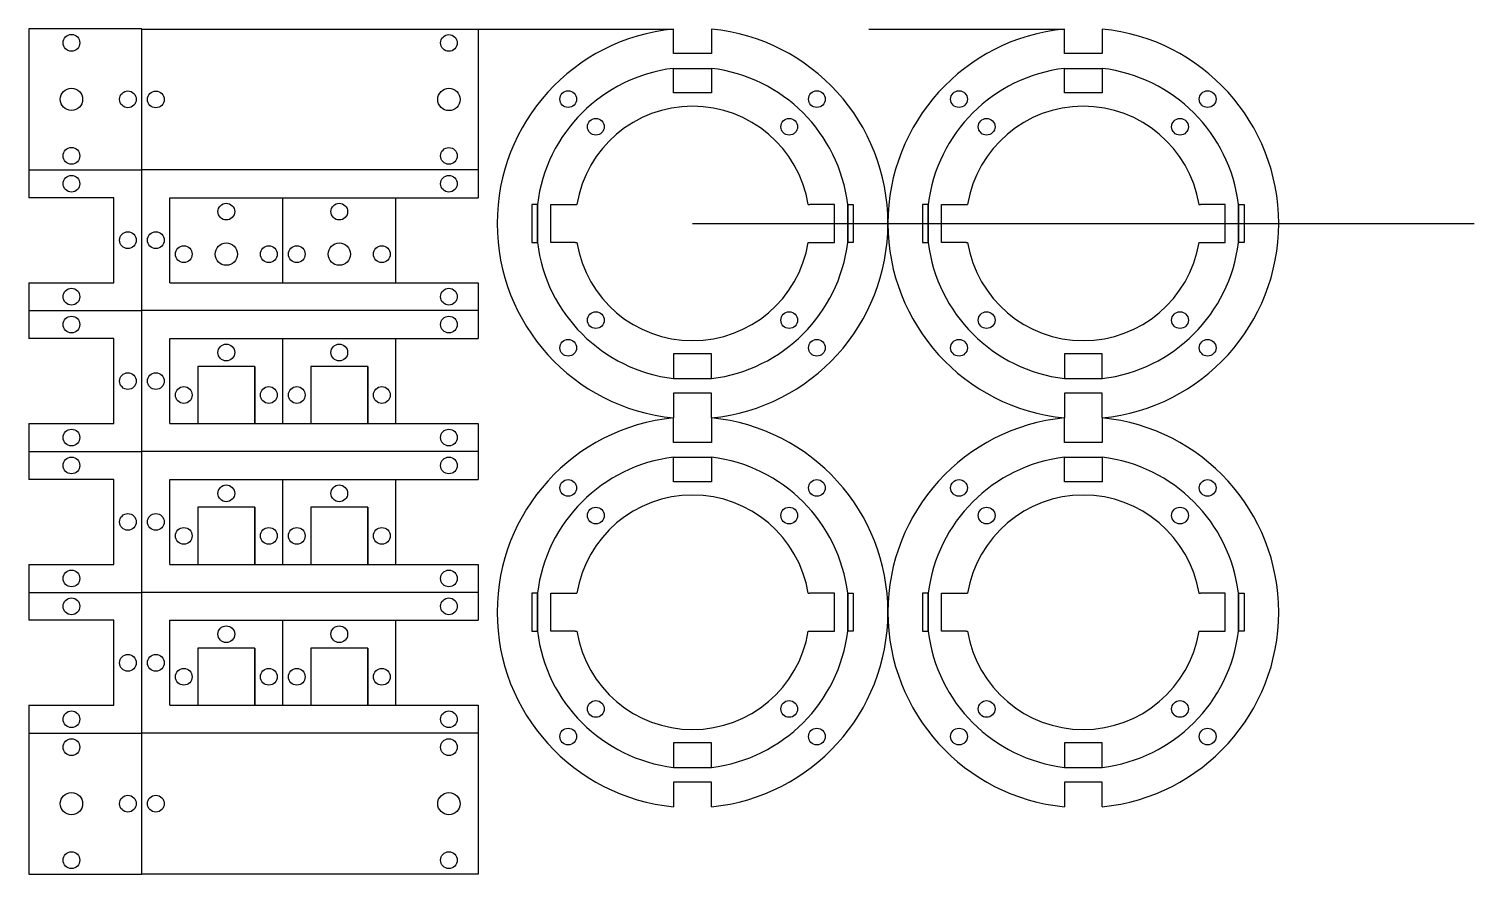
# Model space of a CAD drawing. Header units: millimetres. Extents: x 30 to 289, y -126 to 25.
import ezdxf

# ---------------------------------------------------------------- set-up
doc = ezdxf.new("R2010")
doc.units = ezdxf.units.MM

msp = doc.modelspace()

# ---------------------------------------------------------------- linework, layer by layer
for p, q in [((110.72, 25.22), (145.72, 25.22)), ((180.72, 25.22), (215.72, 25.22)), ((145.72, 18.17), (152.52, 18.17)), ((215.72, 18.17), (222.52, 18.17)), ((30.24, 0), (30.24, -5)), ((110.72, -0.02), (110.72, -5)), ((55.48, -20.24), (55.48, -5)), ((55.48, -5), (110.72, -5)), ((121.33, -6.22), (121.33, -13.02)), ((128.12, -6.22), (128.4, -6.22)), ((169.84, -6.22), (170.12, -6.22)), ((176.91, -6.22), (176.91, -13.02)), ((191.33, -6.22), (191.33, -13.02)), ((198.12, -6.22), (198.4, -6.22)), ((239.84, -6.22), (240.12, -6.22)), ((246.91, -6.22), (246.91, -13.02)), ((149.12, -9.62), (219.12, -9.62)), ((219.12, -9.62), (289.12, -9.62)), ((128.12, -13.02), (128.4, -13.02)), ((169.84, -13.02), (170.12, -13.02)), ((198.12, -13.02), (198.4, -13.02)), ((239.84, -13.02), (240.12, -13.02)), ((30.24, -20.24), (30.24, -25.24)), ((55.48, -20.24), (110.72, -20.24)), ((110.72, -20.24), (110.72, -30.24)), ((30.24, -25.24), (30.24, -30.24)), ((55.48, -45.48), (55.48, -30.24)), ((55.48, -30.24), (110.72, -30.24)), ((145.72, -37.41), (152.52, -37.41)), ((215.72, -37.41), (222.52, -37.41)), ((30.24, -45.48), (30.24, -50.48)), ((55.48, -45.48), (110.72, -45.48)), ((110.72, -45.48), (110.72, -55.48)), ((30.24, -50.48), (30.24, -55.48)), ((145.72, -51.49), (152.52, -51.49)), ((215.72, -51.49), (222.52, -51.49)), ((55.48, -70.72), (55.48, -55.48)), ((55.48, -55.48), (110.72, -55.48)), ((30.24, -70.72), (30.24, -75.72)), ((55.48, -70.72), (110.72, -70.72)), ((110.72, -70.72), (110.72, -80.72)), ((30.24, -75.72), (30.24, -80.72)), ((121.33, -75.89), (121.33, -82.69)), ((128.12, -75.89), (128.4, -75.89)), ((169.84, -75.89), (170.12, -75.89)), ((176.91, -75.89), (176.91, -82.69)), ((191.33, -75.89), (191.33, -82.69)), ((198.12, -75.89), (198.4, -75.89)), ((239.84, -75.89), (240.12, -75.89)), ((246.91, -75.89), (246.91, -82.69)), ((55.48, -95.96), (55.48, -80.72)), ((55.48, -80.72), (110.72, -80.72)), ((128.12, -82.69), (128.4, -82.69)), ((169.84, -82.69), (170.12, -82.69)), ((198.12, -82.69), (198.4, -82.69)), ((239.84, -82.69), (240.12, -82.69)), ((30.24, -95.96), (30.24, -100.96)), ((55.48, -95.96), (110.72, -95.96)), ((110.72, -95.96), (110.72, -100.96)), ((145.72, -107.08), (152.52, -107.08)), ((215.72, -107.08), (222.52, -107.08))]:
    msp.add_line(p, q)
for points in [[(30.24, 25.24), (30.24, 0), (50.48, 0), (50.48, 25.24)], [(121.33, -6.22), (120.33, -6.22), (120.33, -13.02), (121.33, -13.02)], [(176.91, -6.22), (177.91, -6.22), (177.91, -13.02), (176.91, -13.02)], [(191.33, -6.22), (190.33, -6.22), (190.33, -13.02), (191.33, -13.02)], [(246.91, -6.22), (247.91, -6.22), (247.91, -13.02), (246.91, -13.02)], [(121.33, -75.89), (120.33, -75.89), (120.33, -82.69), (121.33, -82.69)], [(176.91, -75.89), (177.91, -75.89), (177.91, -82.69), (176.91, -82.69)], [(191.33, -75.89), (190.33, -75.89), (190.33, -82.69), (191.33, -82.69)], [(246.91, -75.89), (247.91, -75.89), (247.91, -82.69), (246.91, -82.69)]]:
    msp.add_lwpolyline(points, close=True)
for points in [[(50.48, 25.22), (110.72, 25.22), (110.72, -0.02), (50.48, -0.02)], [(152.52, 25.22), (152.52, 20.82), (145.72, 20.82), (145.72, 25.22)], [(222.52, 25.22), (222.52, 20.82), (215.72, 20.82), (215.72, 25.22)], [(152.52, 18.17), (152.52, 13.77), (145.72, 13.77), (145.72, 18.17)], [(222.52, 18.17), (222.52, 13.77), (215.72, 13.77), (215.72, 18.17)], [(30.24, -25.24), (50.48, -25.24), (50.48, 0)], [(30.24, -20.24), (45.48, -20.24), (45.48, -5), (30.24, -5)], [(75.72, -20.24), (75.72, -5)], [(95.96, -20.24), (95.96, -5)], [(128.12, -13.02), (123.72, -13.02), (123.72, -6.22), (128.12, -6.22)], [(170.12, -13.02), (174.52, -13.02), (174.52, -6.22), (170.12, -6.22)], [(198.12, -13.02), (193.72, -13.02), (193.72, -6.22), (198.12, -6.22)], [(240.12, -13.02), (244.52, -13.02), (244.52, -6.22), (240.12, -6.22)], [(110.72, -25.24), (50.48, -25.24)], [(110.72, -50.48), (50.48, -50.48), (50.48, -25.24)], [(30.24, -45.48), (45.48, -45.48), (45.48, -30.24), (30.24, -30.24)], [(75.72, -45.48), (75.72, -30.24)], [(95.96, -45.48), (95.96, -30.24)], [(152.52, -37.41), (152.52, -33.01), (145.72, -33.01), (145.72, -37.41)], [(222.52, -37.41), (222.52, -33.01), (215.72, -33.01), (215.72, -37.41)], [(70.72, -45.48), (70.72, -35.24), (60.48, -35.24), (60.48, -45.48)], [(60.48, -35.24), (60.48, -45.48)], [(70.72, -35.24), (70.72, -45.48)], [(90.96, -45.48), (90.96, -35.24), (80.72, -35.24), (80.72, -45.48)], [(80.72, -35.24), (80.72, -45.48)], [(90.96, -35.24), (90.96, -45.48)], [(152.52, -44.45), (152.52, -40.05), (145.72, -40.05), (145.72, -44.45)], [(222.52, -44.45), (222.52, -40.05), (215.72, -40.05), (215.72, -44.45)], [(152.52, -44.45), (152.52, -48.85), (145.72, -48.85), (145.72, -44.45)], [(222.52, -44.45), (222.52, -48.85), (215.72, -48.85), (215.72, -44.45)], [(30.24, -50.48), (50.48, -50.48)], [(110.72, -75.72), (50.48, -75.72), (50.48, -50.48)], [(152.52, -51.49), (152.52, -55.89), (145.72, -55.89), (145.72, -51.49)], [(222.52, -51.49), (222.52, -55.89), (215.72, -55.89), (215.72, -51.49)], [(30.24, -70.72), (45.48, -70.72), (45.48, -55.48), (30.24, -55.48)], [(75.72, -70.72), (75.72, -55.48)], [(95.96, -70.72), (95.96, -55.48)], [(70.72, -70.72), (70.72, -60.48), (60.48, -60.48), (60.48, -70.72)], [(60.48, -60.48), (60.48, -70.72)], [(70.72, -60.48), (70.72, -70.72)], [(90.96, -70.72), (90.96, -60.48), (80.72, -60.48), (80.72, -70.72)], [(80.72, -60.48), (80.72, -70.72)], [(90.96, -60.48), (90.96, -70.72)], [(30.24, -75.72), (50.48, -75.72)], [(110.72, -100.96), (50.48, -100.96), (50.48, -75.72)], [(128.12, -82.69), (123.72, -82.69), (123.72, -75.89), (128.12, -75.89)], [(170.12, -82.69), (174.52, -82.69), (174.52, -75.89), (170.12, -75.89)], [(198.12, -82.69), (193.72, -82.69), (193.72, -75.89), (198.12, -75.89)], [(240.12, -82.69), (244.52, -82.69), (244.52, -75.89), (240.12, -75.89)], [(30.24, -95.96), (45.48, -95.96), (45.48, -80.72), (30.24, -80.72)], [(75.72, -95.96), (75.72, -80.72)], [(95.96, -95.96), (95.96, -80.72)], [(70.72, -95.96), (70.72, -85.72), (60.48, -85.72), (60.48, -95.96)], [(60.48, -85.72), (60.48, -95.96)], [(70.72, -85.72), (70.72, -95.96)], [(90.96, -95.96), (90.96, -85.72), (80.72, -85.72), (80.72, -95.96)], [(80.72, -85.72), (80.72, -95.96)], [(90.96, -85.72), (90.96, -95.96)], [(30.24, -100.96), (50.48, -100.96)], [(30.24, -100.96), (30.24, -126.2), (50.48, -126.2)], [(110.72, -100.96), (110.72, -126.2), (50.48, -126.2), (50.48, -100.96)], [(152.52, -107.08), (152.52, -102.68), (145.72, -102.68), (145.72, -107.08)], [(222.52, -107.08), (222.52, -102.68), (215.72, -102.68), (215.72, -107.08)], [(152.52, -114.12), (152.52, -109.72), (145.72, -109.72), (145.72, -114.12)], [(222.52, -114.12), (222.52, -109.72), (215.72, -109.72), (215.72, -114.12)]]:
    msp.add_lwpolyline(points)
for centre, radius in [((37.86, 22.74), 1.5), ((105.48, 22.72), 1.5), ((37.86, 12.62), 2), ((47.98, 12.62), 1.5), ((52.98, 12.6), 1.5), ((105.48, 12.6), 2), ((126.85, 12.66), 1.5), ((171.39, 12.66), 1.5), ((196.85, 12.66), 1.5), ((241.39, 12.66), 1.5), ((131.8, 7.71), 1.5), ((166.44, 7.71), 1.5), ((201.8, 7.71), 1.5), ((236.44, 7.71), 1.5), ((37.86, 2.5), 1.5), ((105.48, 2.48), 1.5), ((37.86, -2.5), 1.5), ((105.48, -2.5), 1.5), ((65.6, -7.5), 1.5), ((85.84, -7.5), 1.5), ((47.98, -12.62), 1.5), ((52.98, -12.62), 1.5), ((57.98, -15.12), 1.5), ((65.6, -15.12), 2), ((73.22, -15.12), 1.5), ((78.22, -15.12), 1.5), ((85.84, -15.12), 2), ((93.46, -15.12), 1.5), ((37.86, -22.74), 1.5), ((105.48, -22.74), 1.5), ((131.8, -26.94), 1.5), ((166.44, -26.94), 1.5), ((201.8, -26.94), 1.5), ((236.44, -26.94), 1.5), ((37.86, -27.74), 1.5), ((105.48, -27.74), 1.5), ((126.85, -31.89), 1.5), ((171.39, -31.89), 1.5), ((196.85, -31.89), 1.5), ((241.39, -31.89), 1.5), ((65.6, -32.74), 1.5), ((85.84, -32.74), 1.5), ((47.98, -37.86), 1.5), ((52.98, -37.86), 1.5), ((57.98, -40.36), 1.5), ((73.22, -40.36), 1.5), ((78.22, -40.36), 1.5), ((93.46, -40.36), 1.5), ((37.86, -47.98), 1.5), ((105.48, -47.98), 1.5), ((37.86, -52.98), 1.5), ((105.48, -52.98), 1.5), ((65.6, -57.98), 1.5), ((85.84, -57.98), 1.5), ((126.85, -57.01), 1.5), ((171.39, -57.01), 1.5), ((196.85, -57.01), 1.5), ((241.39, -57.01), 1.5), ((47.98, -63.1), 1.5), ((52.98, -63.1), 1.5), ((131.8, -61.96), 1.5), ((166.44, -61.96), 1.5), ((201.8, -61.96), 1.5), ((236.44, -61.96), 1.5), ((57.98, -65.6), 1.5), ((73.22, -65.6), 1.5), ((78.22, -65.6), 1.5), ((93.46, -65.6), 1.5), ((37.86, -73.22), 1.5), ((105.48, -73.22), 1.5), ((37.86, -78.22), 1.5), ((105.48, -78.22), 1.5), ((65.6, -83.22), 1.5), ((85.84, -83.22), 1.5), ((47.98, -88.34), 1.5), ((52.98, -88.34), 1.5), ((57.98, -90.84), 1.5), ((73.22, -90.84), 1.5), ((78.22, -90.84), 1.5), ((93.46, -90.84), 1.5), ((131.8, -96.61), 1.5), ((166.44, -96.61), 1.5), ((201.8, -96.61), 1.5), ((236.44, -96.61), 1.5), ((37.86, -98.46), 1.5), ((105.48, -98.46), 1.5), ((126.85, -101.56), 1.5), ((171.39, -101.56), 1.5), ((196.85, -101.56), 1.5), ((241.39, -101.56), 1.5), ((37.86, -103.46), 1.5), ((105.48, -103.46), 1.5), ((37.86, -113.58), 2), ((47.98, -113.58), 1.5), ((52.98, -113.58), 1.5), ((105.48, -113.58), 2), ((37.86, -123.7), 1.5), ((105.48, -123.7), 1.5)]:
    msp.add_circle(centre, radius)
for centre, radius, start, end in [((149.12, -9.62), 35, 95.5747, 264.4253), ((149.12, -9.62), 35, 275.5747, 84.4253), ((219.12, -9.62), 35, 95.5747, 264.4253), ((219.12, -9.62), 35, 275.5747, 84.4253), ((149.12, -9.62), 28, 96.9746, 173.0254), ((149.12, -9.62), 28, 6.9746, 83.0254), ((219.12, -9.62), 28, 96.9746, 173.0254), ((219.12, -9.62), 28, 6.9746, 83.0254), ((149.12, -9.62), 21, 9.3175, 170.6825), ((219.12, -9.62), 21, 9.3175, 170.6825), ((149.12, -9.62), 28, 186.9746, 263.0254), ((149.12, -9.62), 21, 189.3175, 350.6825), ((149.12, -9.62), 28, 276.9746, 353.0254), ((219.12, -9.62), 28, 186.9746, 263.0254), ((219.12, -9.62), 21, 189.3175, 350.6825), ((219.12, -9.62), 28, 276.9746, 353.0254), ((149.12, -79.29), 35, 95.5747, 264.4253), ((149.12, -79.29), 35, 275.5747, 84.4253), ((219.12, -79.29), 35, 95.5747, 264.4253), ((219.12, -79.29), 35, 275.5747, 84.4253), ((149.12, -79.29), 28, 96.9746, 173.0254), ((149.12, -79.29), 28, 6.9746, 83.0254), ((219.12, -79.29), 28, 96.9746, 173.0254), ((219.12, -79.29), 28, 6.9746, 83.0254), ((149.12, -79.29), 21, 9.3175, 170.6825), ((219.12, -79.29), 21, 9.3175, 170.6825), ((149.12, -79.29), 28, 186.9746, 263.0254), ((149.12, -79.29), 21, 189.3175, 350.6825), ((149.12, -79.29), 28, 276.9746, 353.0254), ((219.12, -79.29), 28, 186.9746, 263.0254), ((219.12, -79.29), 21, 189.3175, 350.6825), ((219.12, -79.29), 28, 276.9746, 353.0254)]:
    msp.add_arc(centre, radius, start, end)

doc.saveas('drawing.dxf')
